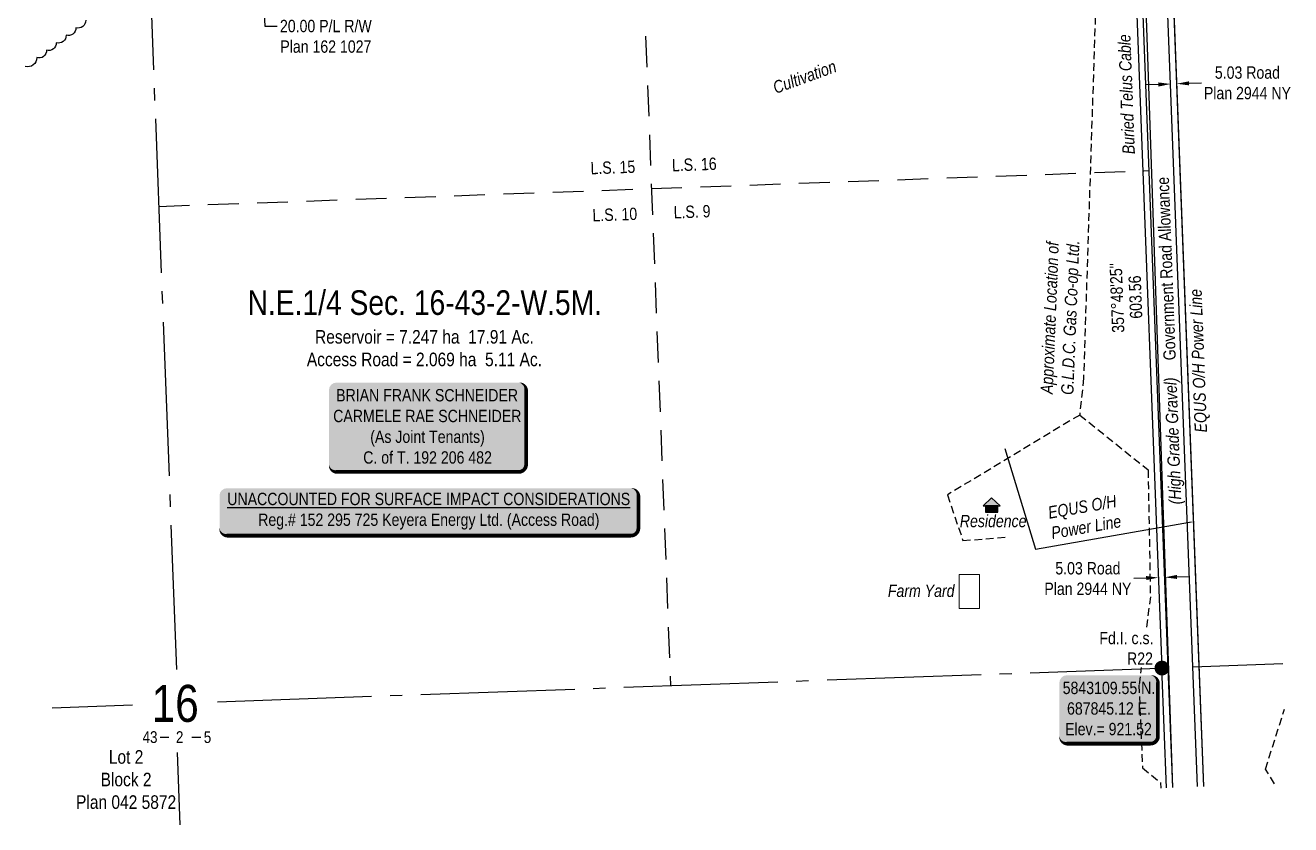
# Model space of a CAD drawing. Extents: x 685628 to 689949, y 5842791 to 5846601.
# Drawn here: x 686923 to 687950, y 5842982 to 5843631 of the extents above; entities that cross this region are included whole.
import ezdxf
from ezdxf.enums import TextEntityAlignment as Align

# ---------------------------------------------------------------- set-up
doc = ezdxf.new("R2010")
doc.units = 0
doc.header["$LTSCALE"] = 5
for name, pattern in [('0', [1, 1, 0]), ('foc-LSD', [8, 5, -3]), ('foc-QUARTERLINE', [33, 25, -3, 2, -3]), ('UG_PIPE', [1.875, 1.25, -0.625])]:
    doc.linetypes.add(name, pattern=pattern)
for name, color, linetype in [('10', 1, 'Continuous'), ('9', 3, 'Continuous'), ('AS-PIPE-UG', 44, 'UG_PIPE'), ('AS-PIPE-UG-T', 44, 'Continuous'), ('AS-POWER', 104, 'foc-POWER'), ('AS-RESIDENCE', 14, 'Continuous'), ('AS-TELUS', 224, 'foc-TEL'), ('C-SYMBOL', 7, 'Continuous'), ('CG-NOTES', 7, 'Continuous'), ('DETAIL-T', 7, 'Continuous'), ('F-RW', 190, 'Continuous'), ('L-AREAREQUIRED', 7, 'Continuous'), ('L-BD', 7, 'Continuous'), ('L-MON', 1, 'Continuous'), ('L-MON-T', 1, 'Continuous'), ('L-QSEC', 8, 'foc-QUARTERLINE'), ('L-ROAD-T', 7, 'Continuous'), ('L-SEC', 7, 'Continuous'), ('L-SECLBL', 7, 'Continuous'), ('L-SECTION-LSD', 7, 'foc-LSD'), ('L-TITLEDB', 4, 'Continuous'), ('L-TITLEDB-T', 4, 'Continuous'), ('T-BUSH', 110, '0')]:
    doc.layers.add(name, color=color, linetype=linetype)
doc.layers.add('AS-GENERAL', color=48, linetype='Continuous', lineweight=18)
doc.layers.add('T-TEXT', color=48, linetype='Continuous', lineweight=18)
doc.styles.add('100L', font='ARIALN.TTF', dxfattribs={"height": 11})
doc.styles.add('175L', font='ARIALN.TTF', dxfattribs={"height": 20})
doc.styles.add('80', font='ARIALN.TTF', dxfattribs={"height": 10})
doc.styles.add('80CG', font='ARIALN.TTF', dxfattribs={"height": 10})
doc.styles.add('80L', font='ARIALN.TTF', dxfattribs={"height": 10})
doc.styles.add('80LS', font='ARIALNI.TTF', dxfattribs={"height": 10})
doc.styles.add('foc-LtypeFont', font='ARIALN.TTF', dxfattribs={"height": 7.35})
doc.styles.add('SIMPLEX', font='ARIALN.TTF')
doc.linetypes.add('foc-POWER', pattern='A,6,-1,["P",foc-LtypeFont,S=0.2,R=0,X=-0.625,Y=-0.75],-1.24,4', length=12.24)
doc.linetypes.add('foc-POWER-NOLINE', pattern='A,0,-4,["P",foc-LtypeFont,S=0.2,R=0,X=-0.625,Y=-0.75],-8.24', length=12.24)
doc.linetypes.add('foc-TEL', pattern='A,2,-1,["T",foc-LtypeFont,S=0.2,R=0,X=-0.425,Y=-0.75],-1.24,8', length=12.24)
doc.linetypes.add('foc-TEL-NOLINE', pattern='A,0,-2,["T",foc-LtypeFont,S=0.2,R=0,X=-0.425,Y=-0.75],-10.24', length=12.24)
doc.dimstyles.new('Compass 5 000', dxfattribs={"dimscale": 5, "dimtxt": 9, "dimasz": 2, "dimexe": 0.2, "dimexo": 0.0625, "dimgap": 0.5, "dimtad": 0, "dimtih": 1, "dimtoh": 1, "dimzin": 0, "dimdsep": 46, "dimtxsty": '80CG', "dimcen": 0.1, "dimse1": 1, "dimse2": 1, "dimclrd": 256, "dimclrt": 256, "dimaunit": 1, "dimadec": 4, "dimazin": 0, "dimtfac": 0.06, "dimtofl": 0, "dimtmove": 0, "dimatfit": 1, "dimfxl": 0.2, "dimtolj": 1, "dimtzin": 0, "dimlwd": -1, "dimarcsym": 0})

# ---------------------------------------------------------------- blocks, each defined once
blk = doc.blocks.new('fdia')
at = {"color": 255, "const_width": 1}
blk.add_lwpolyline([(-0.5, 0, 1), (0.5, 0, 1)], format="xyb", close=True, dxfattribs=at)
blk = doc.blocks.new('Fdiaa')
blk.add_blockref('fdia', (0, 0))
blk = doc.blocks.new('fdib')
at = {"color": 1, "const_width": 1.6}
blk.add_lwpolyline([(-0.4, 0, 1), (0.4, 0, 1)], format="xyb", close=True, dxfattribs=at)
at = {"color": 1}
blk.add_circle((0, 0), 0.8, dxfattribs=at)
blk = doc.blocks.new('Fdibb')
blk.add_blockref('fdib', (0, 0))
blk = doc.blocks.new('fdicc')
for name in ['Fdibb', 'Fdiaa']:
    blk.add_blockref(name, (0, 0))
blk = doc.blocks.new('FDI')
blk.add_blockref('fdicc', (0, 0))
blk = doc.blocks.new('L-SECLBL')
at = {"layer": '9', "color": 7}
for p, q in [((-5.1, -27.8), (-12.3, -27.8)), ((20.7, -27.8), (13.5, -27.8))]:
    blk.add_line(p, q, dxfattribs=at)
at = {"layer": '10', "color": 2, "style": 'SIMPLEX'}
blk.add_attdef('SEC', text='', height=30, dxfattribs=at).set_placement((0, 0), align=Align.MIDDLE)
at = {"layer": '10', "color": 5, "style": '80L'}
blk.add_attdef('TWP', text='', height=9.5, dxfattribs=at).set_placement((-14.4, -27.4), align=Align.MIDDLE_RIGHT)
blk.add_attdef('RGE', text='', height=9.5, dxfattribs=at).set_placement((3.6, -27.4), align=Align.MIDDLE_CENTER)
blk.add_attdef('MER', text='', height=9.5, dxfattribs=at).set_placement((23.2, -27.4), align=Align.MIDDLE_LEFT)
blk = doc.blocks.new('*U371')
h = blk.add_hatch(color=59)
edge = h.paths.add_edge_path()
edge.add_line((-74, -37), (74, -37))
edge.add_arc((74, -31), 6, 270, 360)
edge.add_line((80, -31), (80, 29.5))
edge.add_arc((74, 29.5), 6, 0, 90)
edge.add_line((74, 35.5), (-74, 35.5))
edge.add_arc((-74, 29.5), 6, 90, 180)
edge.add_line((-80, 29.5), (-80, -31))
edge.add_arc((-74, -31), 6, 180, 270)
at = {"color": 1, "flags": 128}
blk.add_lwpolyline([(-74, -37, 3, 3, 0), (74, -37, 3, 3, 0.414214), (80, -31, 3, 3, 0), (80, 29.5, 3, 0, 0.414214), (74, 35.5, 0, 0, 0), (-74, 35.5, 0, 0, 0.414214), (-80, 29.5, 0, 0, 0), (-80, -31, 0, 3, 0.414214)], format="xyseb", close=True, dxfattribs=at)
blk.add_lwpolyline([(-72.5, -37.6, 0, 7.5, 0), (0, 0, 0, 0, 0)], format="xyseb", dxfattribs=at)
at = {"color": 1, "style": '80'}
blk.add_attdef('ENTER_TEXT_001', (-36, -5), '', height=10, dxfattribs=at)
blk = doc.blocks.new('*D380')
at = {"layer": 'F-RW', "transparency": 16777216}
for p, q in [((687114.2, 5843690.8), (687113.7, 5843700.8)), ((687116, 5843650.9), (687116.9, 5843630.7)), ((687116.9, 5843630.7), (687126.9, 5843630.7))]:
    blk.add_line(p, q, dxfattribs=at)
for points in [[(687115.9, 5843690.9), (687112.5, 5843690.7), (687114.7, 5843680.8)], [(687117.7, 5843651), (687114.4, 5843650.8), (687115.6, 5843660.9)]]:
    blk.add_solid(points, dxfattribs=at)
at = {"layer": 'F-RW', "transparency": 16777216, "insert": (687166.5, 5843630.7), "char_height": 10, "attachment_point": 5, "style": '80CG'}
blk.add_mtext('\\A1;Keyera\\P20.00 P/L R/W\\PPlan 162 1027', dxfattribs=at)
blk = doc.blocks.new('*U400')
h = blk.add_hatch(color=254)
edge = h.paths.add_edge_path()
edge.add_line((-34, -28.5), (34, -28.5))
edge.add_arc((34, -22.5), 6, 270, 360)
edge.add_line((40, -22.5), (40, 21))
edge.add_arc((34, 21), 6, 0, 90)
edge.add_line((34, 27), (-34, 27))
edge.add_arc((-34, 21), 6, 90, 180)
edge.add_line((-40, 21), (-40, -22.5))
edge.add_arc((-34, -22.5), 6, 180, 270)
at = {"color": 1, "flags": 128}
blk.add_lwpolyline([(-34, -28.5, 3, 3, 0), (34, -28.5, 3, 3, 0.414214), (40, -22.5, 3, 3, 0), (40, 21, 3, 0, 0.414214), (34, 27, 0, 0, 0), (-34, 27, 0, 0, 0.414214), (-40, 21, 0, 0, 0), (-40, -22.5, 0, 3, 0.414214)], format="xyseb", close=True, dxfattribs=at)
blk.add_lwpolyline([(26, 17.8, 0, 10, 0), (0, 0, 5, 5, 0)], format="xyseb", dxfattribs=at)
at = {"color": 1, "style": '80'}
blk.add_attdef('ENTER_TEXT_001', (-36, -5), '', height=10, dxfattribs=at)
blk = doc.blocks.new('*D437')
at = {"layer": 'L-TITLEDB-T', "transparency": 16777216}
for p, q in [((687832.3, 5843182.6), (687822.3, 5843182.2)), ((687857.3, 5843183.6), (687867.3, 5843184))]:
    blk.add_line(p, q, dxfattribs=at)
for points in [[(687832.2, 5843184.3), (687832.4, 5843181), (687842.3, 5843183)], [(687857.3, 5843185.2), (687857.4, 5843181.9), (687847.3, 5843183.2)]]:
    blk.add_solid(points, dxfattribs=at)
at = {"layer": 'L-TITLEDB-T', "transparency": 16777216, "insert": (687785, 5843182.2), "char_height": 10, "attachment_point": 5, "style": '80CG'}
blk.add_mtext('\\A1;5.03 Road\\PPlan 2944 NY', dxfattribs=at)
blk = doc.blocks.new('*D438')
at = {"layer": 'L-TITLEDB-T', "transparency": 16777216}
for p, q in [((687842.2, 5843583.3), (687832.2, 5843582.9)), ((687867.2, 5843584.3), (687877.2, 5843584.6))]:
    blk.add_line(p, q, dxfattribs=at)
for points in [[(687842.1, 5843585), (687842.2, 5843581.6), (687852.1, 5843583.7)], [(687867.1, 5843585.9), (687867.2, 5843582.6), (687857.2, 5843583.9)]]:
    blk.add_solid(points, dxfattribs=at)
at = {"layer": 'L-TITLEDB-T', "transparency": 16777216, "insert": (687914.5, 5843584.6), "char_height": 10, "attachment_point": 5, "style": '80CG'}
blk.add_mtext('\\A1;5.03 Road\\PPlan 2944 NY', dxfattribs=at)
blk = doc.blocks.new('*U441')
h = blk.add_hatch(color=255)
edge = h.paths.add_edge_path()
edge.add_line((-164, -20), (164, -20))
edge.add_arc((164, -14), 6, 270, 360)
edge.add_line((170, -14), (170, 12.5))
edge.add_arc((164, 12.5), 6, 0, 90)
edge.add_line((164, 18.5), (-164, 18.5))
edge.add_arc((-164, 12.5), 6, 90, 180)
edge.add_line((-170, 12.5), (-170, -14))
edge.add_arc((-164, -14), 6, 180, 270)
at = {"color": 1, "flags": 128}
blk.add_lwpolyline([(-164, -20, 3, 3, 0), (164, -20, 3, 3, 0.414214), (170, -14, 3, 3, 0), (170, 12.5, 3, 0, 0.414214), (164, 18.5, 0, 0, 0), (-164, 18.5, 0, 0, 0.414214), (-170, 12.5, 0, 0, 0), (-170, -14, 0, 3, 0.414214)], format="xyseb", close=True, dxfattribs=at)
for points in [[(-64.2, -1.6, 0, 7.5, 0), (0, 0, 0, 0, 0)], [(69.1, -16, 0, 7.5, 0), (0, 0, 0, 0, 0)]]:
    blk.add_lwpolyline(points, format="xyseb", dxfattribs=at)
at = {"color": 1, "style": '80'}
blk.add_attdef('ENTER_TEXT_001', (-26.8, -4.9), '', height=10, dxfattribs=at)
blk = doc.blocks.new('res_occ')
for points in [[(0.1, 0.89), (-1.26, -0.37), (1.46, -0.37)], [(-0.9, -1.43), (1.1, -1.43), (1.1, -0.37), (-0.9, -0.37)]]:
    blk.add_hatch(color=14).paths.add_polyline_path(points)
at = {"color": 14}
for points in [[(0.1, 0.89), (-1.26, -0.37), (1.46, -0.37)], [(-0.9, -1.43), (1.1, -1.43), (1.1, -0.37), (-0.9, -0.37)]]:
    blk.add_lwpolyline(points, close=True, dxfattribs=at)

msp = doc.modelspace()

# ---------------------------------------------------------------- linework, layer by layer
at = {"layer": 'AS-GENERAL', "linetype": 'Continuous'}
msp.add_lwpolyline([(687680.623, 5843185.608), (687696.965, 5843185.608), (687696.965, 5843157.886), (687680.623, 5843157.886)], close=True, dxfattribs=at)
at = {"layer": 'AS-PIPE-UG', "flags": 128}
msp.add_lwpolyline([(687666.109, 5844175.509), (687674.553, 5844154.912), (687687.016, 5844128.054), (687697.519, 5844108.192), (687707.89, 5844090.375), (687717.753, 5844073.591), (687728.501, 5844055.195), (687743.063, 5844029.415), (687758.347, 5844001.168), (687774.271, 5843971.907), (687788.639, 5843948.702), (687798.368, 5843930.679), (687796.075, 5843922.72), (687795.781, 5843913.66), (687794.079, 5843901.488), (687792.488, 5843890.357), (687791.208, 5843877.257), (687789.155, 5843853.732), (687787.974, 5843830.717), (687787.894, 5843806.509), (687788.306, 5843790.846), (687789.625, 5843765.22), (687790.738, 5843730.306), (687791.297, 5843706.55), (687792.214, 5843675.473), (687781.48, 5843344.834)], dxfattribs=at)
at = {"layer": 'AS-PIPE-UG'}
for points in [[(687781.48, 5843344.834), (687778.335, 5843314.997), (687671.006, 5843250.189), (687683.593, 5843213.029), (687720.1, 5843215.967)], [(687778.335, 5843314.997), (687833.843, 5843270.374), (687835.74, 5843167.515), (687826.464, 5843095.814)], [(687826.464, 5843095.814), (687829.295, 5843028.567), (687844.073, 5843016.475), (687844.191, 5843012.18)], [(687936.593, 5843015.634), (687929.089, 5843027.613), (687944.599, 5843076.289)]]:
    msp.add_lwpolyline(points, dxfattribs=at)
at = {"layer": 'AS-POWER', "linetype": 'foc-POWER-NOLINE', "flags": 128}
msp.add_lwpolyline([(687878.991, 5843013.508), (687809.82, 5844822.043)], dxfattribs=at)
at = {"layer": 'AS-POWER', "flags": 128}
msp.add_lwpolyline([(687717.7, 5843287.927), (687742.437, 5843205.997), (687869.055, 5843228.206)], dxfattribs=at)
at = {"layer": 'AS-TELUS', "linetype": 'foc-TEL-NOLINE', "flags": 128}
msp.add_lwpolyline([(687853.863, 5843012.546), (687824.798, 5843866.805), (687823.328, 5843907.918), (687822.046, 5843942.152), (687820.379, 5843983.044), (687819.099, 5844016.141), (687818.186, 5844045.145), (687817.176, 5844080.558), (687784.691, 5844821.083)], dxfattribs=at)
at = {"layer": 'L-QSEC'}
for p, q in [((687015.443, 5843885.106), (687045.286, 5843108.384)), ((687078.662, 5843082.156), (687850.139, 5843109.817)), ((687870.244, 5843110.538), (687943.189, 5843113.153)), ((686944.301, 5843077.338), (687009.431, 5843079.673)), ((687045.761, 5843040.959), (687048.01, 5842982.413))]:
    msp.add_line(p, q, dxfattribs=at)
at = {"layer": 'L-SEC'}
for p, q in [((687850.142, 5843109.739), (687827.056, 5843712.788)), ((687870.245, 5843110.509), (687847.159, 5843713.558)), ((687853.863, 5843012.546), (687850.138, 5843109.829)), ((687873.966, 5843013.315), (687870.241, 5843110.598))]:
    msp.add_line(p, q, dxfattribs=at)
at = {"layer": 'L-SECTION-LSD'}
for p, q in [((687415.334, 5843902.273), (687446.27, 5843095.336)), ((687030.841, 5843484.347), (687834.689, 5843513.404))]:
    msp.add_line(p, q, dxfattribs=at)
at = {"layer": 'L-TITLEDB'}
for p, q in [((687814.301, 5843914.262), (687845.116, 5843109.547)), ((687875.271, 5843110.701), (687852.185, 5843713.75)), ((687848.837, 5843012.353), (687845.113, 5843109.637)), ((687878.991, 5843013.508), (687875.267, 5843110.791))]:
    msp.add_line(p, q, dxfattribs=at)
at = {"layer": 'T-BUSH', "linetype": 'Continuous', "flags": 128}
msp.add_lwpolyline([(686971.556, 5843635.465, -0.52056705), (686963.611, 5843629.395, -0.52056705), (686955.665, 5843623.325, -0.52056705), (686947.72, 5843617.256, -0.52056705), (686939.774, 5843611.186, -0.52056705), (686931.828, 5843605.116, -0.52056705), (686922.565, 5843598.039, -0.52056705)], format="xyb", dxfattribs=at)

# ---------------------------------------------------------------- block references
at = {"layer": 'AS-RESIDENCE', "color": 5, "linetype": 'Continuous', "xscale": 4.999999999999995, "yscale": 4.999999999999995, "zscale": 4.999999999999995}
msp.add_blockref('res_occ', (687706.384, 5843243.231), dxfattribs=at)
at = {"layer": 'CG-NOTES'}
ref = msp.add_blockref('*U371', (687249.022, 5843305.798), dxfattribs=at)
ref.add_attrib('ENTER_TEXT_001', 'BRIAN FRANK SCHNEIDER', (687174.864, 5843326.057), dxfattribs={"layer": '0', "color": 1, "height": 10, "style": '80'})
ref.add_attrib('ENTER_TEXT_002', 'CARMELE RAE SCHNEIDER', (687172.463, 5843309.213), dxfattribs={"layer": '0', "color": 1, "height": 10, "style": '80'})
ref.add_attrib('ENTER_TEXT_003', '(As Joint Tenants)', (687202.542, 5843292.376), dxfattribs={"layer": '0', "color": 1, "height": 10, "style": '80'})
ref.add_attrib('ENTER_TEXT_004', 'C. of T. 192 206 482', (687196.822, 5843275.532), dxfattribs={"layer": '0', "color": 1, "height": 10, "style": '80'})
ref = msp.add_blockref('*U441', (687250.174, 5843237.053), dxfattribs=dict(at, xscale=0.99988825, yscale=0.99988825, zscale=0.99988825))
ref.add_attrib('ENTER_TEXT_001', '%%UUNACCOUNTED FOR SURFACE IMPACT CONSIDERATIONS', (687086.508, 5843241.852), dxfattribs={"layer": '0', "color": 1, "height": 9.99888, "style": '80'})
ref.add_attrib('ENTER_TEXT_002', 'Reg.# 152 295 725 Keyera Energy Ltd. (Access Road)', (687111.581, 5843225.017), dxfattribs={"layer": '0', "color": 1, "height": 9.99888, "style": '80'})
at = {"layer": 'L-SECLBL', "color": 1, "xscale": 0.99988825, "yscale": 0.99988825, "zscale": 0.99988825}
msp.add_blockref('L-SECLBL', (687044.226, 5843080.921), dxfattribs=at).add_auto_attribs({'SEC': '16', 'TWP': '43', 'RGE': '2', 'MER': '5'})

# ---------------------------------------------------------------- texts
at = {"layer": 'AS-PIPE-UG-T', "insert": (687746.534, 5843332.289), "char_height": 10, "attachment_point": 1, "rotation": 87.72713, "style": '100L'}
msp.add_mtext_dynamic_manual_height_columns('{\\fArial Narrow|b0|i1|c0|p34;Approximate Location of G.L.D.C. Gas Co-op Ltd.}', width=125.14093, gutter_width=55, heights=[0], dxfattribs=at)
at = {"layer": 'AS-POWER', "char_height": 9.99888, "attachment_point": 1, "style": '100L'}
for s, width, insert, rotation in [('\\pi0.32623;{\\fArial Narrow|b0|i1|c0|p34;EQUS O/H Power Line}', 116.30801, (687871.77, 5843300.321), 92.192858), ('\\pi0.64338;{\\fArial Narrow|b0|i1|c0|p34;EQUS O/H \\P\\pi0.32623;Power Line}', 57.11272, (687751.292, 5843240.438), 9.948442)]:
    msp.add_mtext_dynamic_manual_height_columns(s, width=width, gutter_width=55, heights=[0], dxfattribs=dict(at, insert=insert, rotation=rotation))
at = {"layer": 'AS-RESIDENCE', "linetype": 'Continuous', "insert": (687681.052, 5843233.94), "char_height": 10, "attachment_point": 1, "style": '80L'}
msp.add_mtext_dynamic_manual_height_columns('{\\fArial Narrow|b0|i1|c0|p34;Residence}', width=31.93118, gutter_width=50, heights=[0], dxfattribs=at)
at = {"layer": 'AS-TELUS', "insert": (687813.189, 5843526.512), "char_height": 9.99888, "attachment_point": 1, "rotation": 92.190345, "style": '100L'}
msp.add_mtext_dynamic_manual_height_columns('{\\fArial Narrow|b0|i1|c0|p34;Buried Telus Cable}', width=97.23506, gutter_width=55, heights=[0], dxfattribs=at)
at = {"layer": 'C-SYMBOL', "color": 3, "linetype": 'Continuous', "style": '175L'}
msp.add_text('N.E.1/4 Sec. 16-43-2-W.5M.', height=19.99776, dxfattribs=at).set_placement((687246.809, 5843390.254), align=Align.BOTTOM_CENTER)
at = {"layer": 'L-AREAREQUIRED', "color": 5, "linetype": 'Continuous', "insert": (687246.494, 5843383.962), "char_height": 10.99877, "width": 256.74942, "attachment_point": 2, "style": '100L'}
msp.add_mtext('Reservoir = 7.247 ha  17.91 Ac.\\PAccess Road = 2.069 ha  5.11 Ac.', dxfattribs=at)
at = {"layer": 'L-BD', "style": '80L'}
for s, height, p in [("357°48'25''", 9.99888, (687808.594, 5843410.115)), ('603.56', 9.9989, (687823.581, 5843410.689))]:
    msp.add_text(s, height=height, rotation=92.1923, dxfattribs=at).set_placement(p, align=Align.MIDDLE)
at = {"layer": 'L-ROAD-T', "style": '80L'}
msp.add_text('Government Road Allowance', height=9.99888, rotation=92.192334, dxfattribs=at).set_placement((687848.571, 5843433.834), align=Align.MIDDLE_CENTER)
at = {"layer": 'L-TITLEDB-T', "insert": (686963.147, 5843042.937), "char_height": 11, "attachment_point": 1, "style": '100L'}
msp.add_mtext_dynamic_manual_height_columns('\\pi27.175;Lot 2\\P\\pi20.542;Block 2\\P\\pi0.58323;Plan 042 5872', width=80.81516, gutter_width=54.994, heights=[0], dxfattribs=at)
at = {"layer": 'T-TEXT', "linetype": 'Continuous', "style": '80LS'}
msp.add_text('Cultivation', height=10, rotation=20, dxfattribs=at).set_placement((687555.061, 5843589.486), align=Align.MIDDLE_CENTER)
at = {"layer": 'T-TEXT', "style": '80LS'}
msp.add_text('(High Grade Gravel)', height=9.99888, rotation=92.192334, dxfattribs=at).set_placement((687853.926, 5843293.952), align=Align.MIDDLE_CENTER)
at = {"layer": 'T-TEXT', "linetype": 'Continuous', "insert": (687622.66, 5843177.282), "char_height": 10, "attachment_point": 1, "style": '80L'}
msp.add_mtext_dynamic_manual_height_columns('{\\fArial Narrow|b0|i1|c0|p34;Farm Yard}', width=54.76576, gutter_width=50, heights=[0], dxfattribs=at)

# ---------------------------------------------------------------- dimensions: what is measured, and where the dimension line sits
at = {"layer": 'F-RW'}
dim = msp.add_linear_dim(base=(687115.566, 5843660.868), p1=(687254.569, 5843687.21), p2=(687255.479, 5843667.245), angle=272.609588, text='Keyera\\P20.00 P/L R/W\\PPlan 162 1027', dimstyle='Compass 5 000', dxfattribs=at)
dim.commit()
dim.dimension.update_dxf_attribs({"geometry": '*D380', "text_midpoint": (687166.482, 5843630.671), "dimtype": 161})
at = {"layer": 'L-TITLEDB-T'}
dim = msp.add_linear_dim(base=(687857.176, 5843583.876), p1=(687868.464, 5843157.035), p2=(687873.494, 5843157.227), angle=2.190337, text='5.03 Road\\PPlan 2944 NY', dimstyle='Compass 5 000', dxfattribs=at)
dim.commit()
dim.dimension.update_dxf_attribs({"geometry": '*D438', "text_midpoint": (687914.522, 5843584.64), "dimtype": 161})

# ---------------------------------------------------------------- next in the draw order: texts
at = {"layer": 'L-MON-T', "linetype": 'Continuous', "insert": (687793.241, 5843138.934), "char_height": 9.99888, "attachment_point": 1, "style": '80L', "bg_fill": 3, "box_fill_scale": 1.2, "bg_fill_color": 256, "bg_fill_transparency": 0}
msp.add_mtext_dynamic_manual_height_columns('\\pi1.0617;Fd.I. c.s. \\P\\pi23.535;R22', width=43.05562, gutter_width=49.994, heights=[0], dxfattribs=at)
at = {"layer": 'L-SECTION-LSD', "attachment_point": 1, "rotation": 2.07015, "style": '100L', "bg_fill": 3, "box_fill_scale": 1.5, "bg_fill_color": 256, "bg_fill_transparency": 0}
for s, width, insert, char_height in [('\\pi1.8456;L.S. 15', 36.85533, (687379.29, 5843520.287), 9.99888), ('L.S. 16', 36.93731, (687447.198, 5843522.741), 9.9989), ('\\pi2.0289;L.S. 10', 36.94992, (687380.673, 5843482.031), 9.99888), ('L.S. 9', 30.52387, (687448.581, 5843484.486), 9.9989)]:
    msp.add_mtext_dynamic_manual_height_columns(s, width=width, gutter_width=54.994, heights=[0], dxfattribs=dict(at, insert=insert, char_height=char_height))

# ---------------------------------------------------------------- next in the draw order: block references
at = {"layer": 'DETAIL-T', "color": 5}
ref = msp.add_blockref('*U400', (687801.87, 5843076.699), dxfattribs=dict(at, xscale=0.99988825, yscale=0.99988825, zscale=0.99988825))
ref.add_attrib('ENTER_TEXT_001', '5843109.55 N.', (687764.555, 5843088.47), dxfattribs={"layer": '0', "color": 1, "height": 9.99888, "style": '80'})
ref.add_attrib('ENTER_TEXT_002', '687845.12 E.', (687768.078, 5843071.764), dxfattribs={"layer": '0', "color": 1, "height": 9.99888, "style": '80'})
ref.add_attrib('ENTER_TEXT_003', 'Elev.= 921.52', (687766.53, 5843055.058), dxfattribs={"layer": '0', "color": 1, "height": 9.99888, "style": '80'})
at = {"layer": 'L-MON', "xscale": 4.999441249999984, "yscale": 4.999441249999984, "zscale": 4.999441249999984}
msp.add_blockref('FDI', (687845.116, 5843109.547), dxfattribs=at)

# ---------------------------------------------------------------- next in the draw order: dimensions: what is measured, and where the dimension line sits
at = {"layer": 'L-TITLEDB-T'}
dim = msp.add_linear_dim(base=(687842.303, 5843182.999), p1=(687847.542, 5843177.646), p2=(687842.516, 5843177.454), angle=182.192959, text='5.03 Road\\PPlan 2944 NY', dimstyle='Compass 5 000', dxfattribs=at)
dim.commit()
dim.dimension.update_dxf_attribs({"geometry": '*D437', "text_midpoint": (687784.958, 5843182.233), "dimtype": 161})

doc.saveas('drawing.dxf')
